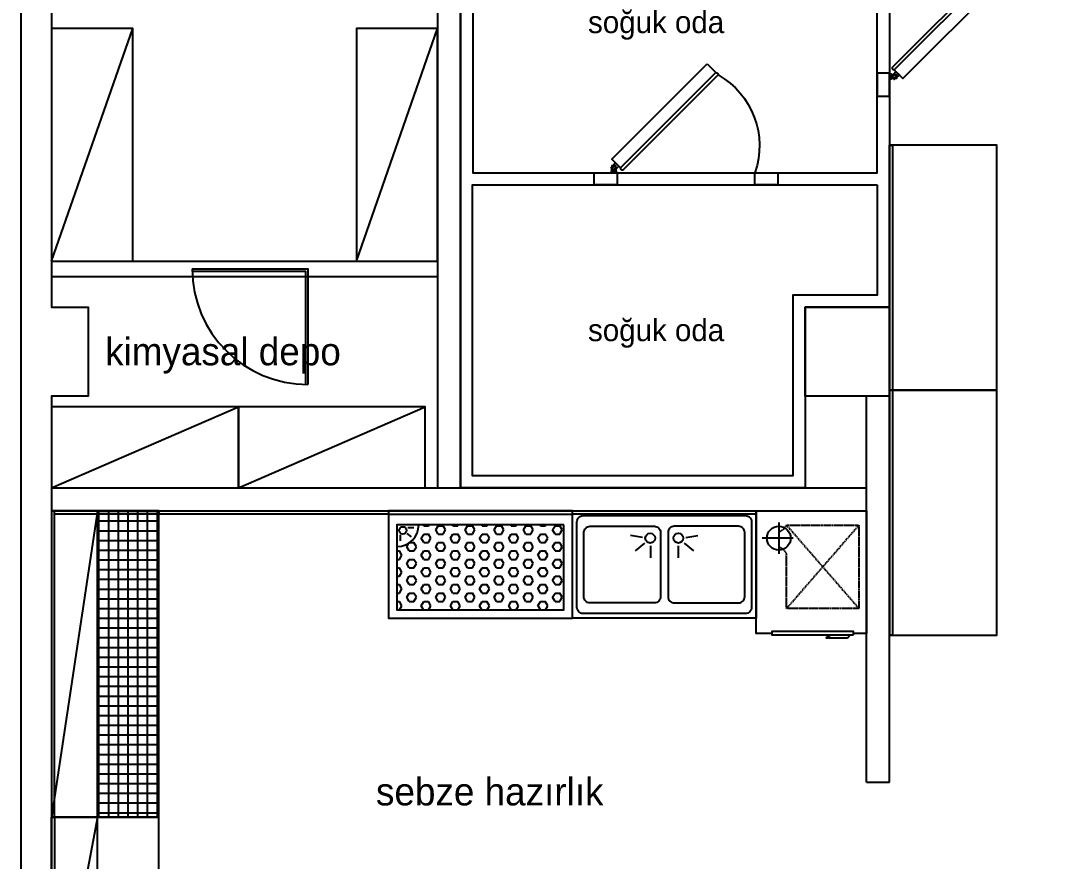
# Model space of a CAD drawing. Header units: centimetres. Extents: x 5488 to 35882, y -53196 to -19684.
# Drawn here: x 16623 to 17305, y -26319 to -25771 of the extents above; entities that cross this region are included whole.
import ezdxf

# ---------------------------------------------------------------- set-up
doc = ezdxf.new("R2010")
doc.units = ezdxf.units.CM
doc.linetypes.add('DASHED', pattern=[0.75, 0.5, -0.25])
for name, color, linetype in [('001 Duvar', 7, 'Continuous'), ('CIHAZ', 2, 'Continuous'), ('S2000-002 Çizgi', 7, 'Continuous'), ('S2000-003 Kapı', 3, 'Continuous'), ('S2000-034 Soğuk Oda', 1, 'Continuous')]:
    doc.layers.add(name, color=color, linetype=linetype)
doc.styles.add('TAKSİM', font='GOTHIC.TTF', dxfattribs={"height": 20})

# ---------------------------------------------------------------- blocks, each defined once
blk = doc.blocks.new('A$C734D7A9C')
at = {"layer": 'CIHAZ', "color": 1}
for p, q in [((14.73, 75.33), (14.73, 54.78)), ((24.09, 65.06), (3.98, 65.06))]:
    blk.add_line(p, q, dxfattribs=at)
at = {"layer": 'CIHAZ', "color": 5, "linetype": 'DASHED'}
for p, q in [((67.01, 73.52), (19.82, 19.15)), ((19.82, 73.52), (67.01, 19.15))]:
    blk.add_line(p, q, dxfattribs=at)
at = {"layer": 'CIHAZ', "color": 5}
for points in [[(63.2, 1.82), (10.36, 1.82), (10.36, 4.32), (63.2, 4.32)], [(61.2, 1.82), (48.6, 1.82), (45.6, 0), (59.6, 0)]]:
    blk.add_lwpolyline(points, close=True, dxfattribs=at)
at = {"layer": 'CIHAZ', "color": 1}
blk.add_circle((14.73, 65.06), 7.76, dxfattribs=at)
at = {"layer": 'S2000-002 Çizgi', "linetype": 'DASHED'}
for p, q in [((19.82, 73.52), (67.01, 73.52)), ((67.01, 73.52), (67.01, 19.15)), ((19.82, 19.15), (19.82, 54.92)), ((67.01, 19.15), (19.82, 19.15))]:
    blk.add_line(p, q, dxfattribs=at)
at = {"layer": 'S2000-002 Çizgi'}
blk.add_lwpolyline([(10.36, 2.81), (0, 2.81), (0, 82.81), (72, 82.81), (72, 2.81), (63.2, 2.81)], dxfattribs=at)
at = {"layer": 'S2000-002 Çizgi', "linetype": 'DASHED'}
for centre, radius, start, end in [((11.6, 78.09), 9.4, 291.20794, 330.95663), ((11, 49.89), 10.16, 29.6907, 66.77515)]:
    blk.add_arc(centre, radius, start, end, dxfattribs=at)
blk = doc.blocks.new('A$C32DC0840')
at = {"layer": 'S2000-002 Çizgi'}
for p, q in [((45.84, 52.76), (38.03, 53.87)), ((47.07, 48.95), (40.97, 43.94)), ((72.93, 48.95), (79.03, 43.94)), ((74.16, 52.76), (81.97, 53.87)), ((50.98, 47.29), (50.98, 39.4)), ((69.02, 47.29), (69.02, 39.4))]:
    blk.add_line(p, q, dxfattribs=at)
for points in [[(120, 0), (0, 0), (0, 70), (120, 70)], [(120, 68), (0, 68), (0, 70), (120, 70)]]:
    blk.add_lwpolyline(points, close=True, dxfattribs=at)
for points in [[(113, 3), (7, 3, -0.414214), (3, 7), (3, 63, -0.414214), (7, 67), (113, 67, -0.414214), (117, 63), (117, 7, -0.414214)], [(53.5, 10), (11.5, 10, -0.414214), (7.5, 14), (7.5, 56, -0.414214), (11.5, 60), (53.5, 60, -0.414214), (57.5, 56), (57.5, 14, -0.414214)], [(66.5, 10), (108.5, 10, 0.414214), (112.5, 14), (112.5, 56, 0.414214), (108.5, 60), (66.5, 60, 0.414214), (62.5, 56), (62.5, 14, 0.414214)]]:
    blk.add_lwpolyline(points, format="xyb", close=True, dxfattribs=at)
for centre in [(50.79, 52.26), (69.21, 52.26)]:
    blk.add_circle(centre, 3.19, dxfattribs=at)
blk = doc.blocks.new('A$C00646C38')
at = {"layer": 'S2000-002 Çizgi'}
h = blk.add_hatch(dxfattribs=at)
h.set_pattern_fill('HEX', color=254, style=0)
h.set_pattern_definition([(0, (-4717.048, -3146.4644), (0, 5.49926), [3.175, -6.35]), (120, (-4717.048, -3146.4644), (-4.762499, -2.74963), [3.175, -6.35]), (60, (-4713.873, -3146.4644), (-4.762499, 2.74963), [3.175, -6.35])])
h.paths.add_polyline_path([(5.5, 5.5), (114.5, 5.5), (114.5, 61), (19.72, 61, -0.414214), (5.5, 46.78)])
for p, q in [((11.98, 55.37), (14.82, 53.15)), ((12.6, 59.14), (16.43, 59.14)), ((7.54, 54.45), (7.54, 50.56))]:
    blk.add_line(p, q, dxfattribs=at)
for points in [[(120, 70), (0, 70), (0, 0), (120, 0)], [(120, 70), (0, 70), (0, 68), (120, 68)], [(114.5, 61), (5.5, 61), (5.5, 5.5), (114.5, 5.5)]]:
    blk.add_lwpolyline(points, close=True, dxfattribs=at)
blk.add_circle((9.26, 57.34), 2.4, dxfattribs=at)
blk.add_arc((5.5, 61), 14.22, 270, 0, dxfattribs=at)
blk = doc.blocks.new('A$C022B2E79')
at = {"layer": 'S2000-003 Kapı', "linetype": 'ByBlock'}
for points in [[(1.8, 69.76, -0.39805), (1.94, 69.76), (5.23, 66.82), (2.97, 64.56), (0.03, 67.85, -0.39805), (0.03, 67.98)], [(2.87, 69.63, 0.617768), (3.45, 69.88), (3.51, 70.98), (0.31, 70.98), (0.37, 69.88, 0.617768), (0.94, 69.63, -0.364026)], [(0.55, 66.58), (0.37, 69.88, 0.617768), (0.94, 69.63, -0.364026), (2.87, 69.63, 0.617768), (3.45, 69.88), (3.26, 66.58, -0.39805), (3.16, 66.48), (0.65, 66.48, -0.39805)], [(68.52, 5.66, 0.491935), (69.93, 7.07), (7.71, 69.3, 0.499706), (6.29, 67.88)]]:
    blk.add_lwpolyline(points, format="xyb", close=True, dxfattribs=at)
blk.add_lwpolyline([(62.86, 0), (68.52, 5.66), (6.29, 67.88), (0.63, 62.23), (62.86, 0)], dxfattribs=at)
blk.add_circle((1.91, 67.88), 1, dxfattribs=at)
blk.add_circle((1.91, 67.88), 1, dxfattribs=at)
blk.add_arc((43.52, 53.51), 53.42, 299.62588, 19.08979, dxfattribs=at)
blk = doc.blocks.new('ertye')
at = {"color": 7}
for points in [[(5347.75, 6526.92), (5431.84, 6478.37), (5383.29, 6394.28)], [(5346.78, 6525.24), (5429.19, 6477.66), (5381.61, 6395.25)]]:
    blk.add_lwpolyline(points, dxfattribs=at)
blk.add_arc((5431.84, 6478.37), 97.1, 150, 240, dxfattribs=at)

msp = doc.modelspace()

# ---------------------------------------------------------------- hatches: boundary and pattern name
h = msp.add_hatch()
h.set_pattern_fill('ANSI37', color=256, scale=2, angle=45)
h.set_pattern_definition([(90, (5764.383, -75), (-6.35, 0), []), (180, (5764.383, -75), (-4e-16, -6.35), [])])
h.paths.add_polyline_path([(16712.71, -26090.76), (16672.71, -26090.76), (16672.71, -26290.68), (16712.71, -26290.68)])

# ---------------------------------------------------------------- linework, layer by layer
for p, q in [((16894.71, -25510.76), (16894.71, -26075.76)), ((16909.71, -25525.76), (16909.71, -26075.76)), ((16642.71, -25927.76), (16695.71, -25775.76)), ((16841.71, -25927.76), (16894.71, -25775.76)), ((16642.71, -25927.76), (16894.71, -25927.76)), ((16642.71, -25937.76), (16894.71, -25937.76)), ((17174.71, -26267.76), (17174.71, -26015.76)), ((17189.71, -26267.76), (17189.71, -26015.76)), ((16642.71, -26075.76), (16764.71, -26022.76)), ((16764.71, -26075.76), (16886.71, -26022.76)), ((16642.71, -26075.76), (17174.71, -26075.76)), ((16672.71, -26090.76), (16642.71, -26290.68)), ((16642.71, -26090.76), (17174.71, -26090.76)), ((17174.71, -26267.76), (17189.71, -26267.76)), ((16672.71, -26290.68), (16642.71, -26447.76))]:
    msp.add_line(p, q)
for points in [[(17702.71, -26463.76), (17702.71, -25007.76), (16622.71, -25007.76), (16622.71, -26990.76), (17987.71, -26990.76), (17987.71, -26463.76)], [(16642.71, -25927.76), (16695.71, -25927.76), (16695.71, -25775.76), (16642.71, -25775.76)], [(16841.71, -25927.76), (16894.71, -25927.76), (16894.71, -25775.76), (16841.71, -25775.76)], [(17189.71, -26011.8), (17259.71, -26011.8), (17259.71, -25851.8), (17189.71, -25851.8)], [(17191.71, -26011.8), (17189.71, -26011.8), (17189.71, -25851.8), (17191.71, -25851.8)], [(17134.71, -25957.76), (17189.71, -25957.76), (17189.71, -26015.76), (17134.71, -26015.76)], [(17189.71, -26171.8), (17259.71, -26171.8), (17259.71, -26011.8), (17189.71, -26011.8)], [(17191.71, -26171.8), (17189.71, -26171.8), (17189.71, -26011.8), (17191.71, -26011.8)], [(16642.71, -26075.76), (16764.71, -26075.76), (16764.71, -26022.76), (16642.71, -26022.76)], [(16764.71, -26075.76), (16886.71, -26075.76), (16886.71, -26022.76), (16764.71, -26022.76)], [(16712.71, -26090.76), (16642.71, -26090.76), (16642.71, -26290.68), (16712.71, -26290.68)], [(16644.71, -26090.76), (16642.71, -26090.76), (16642.71, -26290.68), (16644.71, -26290.68)], [(16642.71, -26290.68), (16672.71, -26290.68), (16672.71, -26090.76), (16642.71, -26090.76)], [(16712.71, -26092.76), (16644.71, -26092.76), (16644.71, -26090.76), (16712.71, -26090.76)], [(16862.71, -26092.76), (16712.71, -26092.76), (16712.71, -26090.76), (16862.71, -26090.76)], [(16712.71, -26290.68), (16642.71, -26290.68), (16642.71, -26447.76), (16712.71, -26447.76)], [(16644.71, -26447.76), (16642.71, -26447.76), (16642.71, -26290.68), (16644.71, -26290.68)], [(16672.71, -26290.68), (16642.71, -26290.68), (16642.71, -26447.76), (16672.71, -26447.76)]]:
    msp.add_lwpolyline(points, close=True)
msp.add_lwpolyline([(17682.71, -26447.76), (17682.71, -26059.76), (17661.71, -26059.76), (17661.71, -25957.76), (17682.71, -25957.76), (17682.71, -25529.76), (17661.71, -25529.76), (17661.71, -25467.76), (17682.71, -25467.76), (17682.71, -25307.76), (17349.71, -25307.76), (17349.71, -25287.76), (17682.71, -25287.76), (17682.71, -25027.76), (16642.71, -25027.76), (16642.71, -25467.76), (16666.71, -25467.76), (16666.71, -25525.76), (16642.71, -25525.76), (16642.71, -25957.76), (16666.71, -25957.76), (16666.71, -26015.76), (16642.71, -26015.76), (16642.71, -26447.76)])
at = {"layer": 'S2000-034 Soğuk Oda'}
for points in [[(16909.71, -26075.76), (16909.71, -25525.76), (17189.71, -25525.76), (17189.71, -25957.76), (17134.71, -25957.76), (17134.71, -26075.76)], [(16917.72, -25691.89), (16917.72, -25869.87), (17181.71, -25869.87), (17181.71, -25691.89)], [(17181.71, -25804.94), (17181.71, -25819.94), (17189.71, -25819.94), (17189.71, -25804.94)], [(17011.91, -25877.87), (16996.91, -25877.87), (16996.91, -25869.87), (17011.91, -25869.87)], [(17116.91, -25877.88), (17101.91, -25877.87), (17101.91, -25869.87), (17116.91, -25869.88)], [(17181.71, -25877.87), (17181.71, -25949.76), (17126.71, -25949.76), (17126.71, -26067.76), (16917.58, -26067.76), (16917.58, -25877.87)]]:
    msp.add_lwpolyline(points, close=True, dxfattribs=at)

# ---------------------------------------------------------------- block references
at = {"xscale": 0.7777777777777737, "yscale": 0.7777777777777737, "zscale": 0.7777777777777737, "rotation": 30.00012897263225}
msp.add_blockref('ertye', (15670.69, -32408.74), dxfattribs=at)
at = {"layer": '001 Duvar', "rotation": 90}
msp.add_blockref('A$C022B2E79', (17260.7, -25808.94), dxfattribs=at)
at = {"layer": '001 Duvar', "xscale": -1, "rotation": 180}
msp.add_blockref('A$C022B2E79', (17007.91, -25798.89), dxfattribs=at)
at = {"layer": 'S2000-002 Çizgi'}
for name, p in [('A$C00646C38', (16862.71, -26160.76)), ('A$C32DC0840', (16982.71, -26160.76)), ('A$C734D7A9C', (17102.71, -26173.58))]:
    msp.add_blockref(name, p, dxfattribs=at)

# ---------------------------------------------------------------- texts
at = {"style": 'TAKSİM'}
for s, height, p in [('soğuk oda', 14.4, (16992.93, -25778.75)), ('soğuk oda', 14.4, (16992.93, -25979.88)), ('kimyasal depo', 18, (16677.69, -25995.64)), ('sebze hazırlık', 18, (16854.51, -26283.04))]:
    msp.add_text(s, height=height, dxfattribs=at).set_placement(p)

doc.saveas('drawing.dxf')
